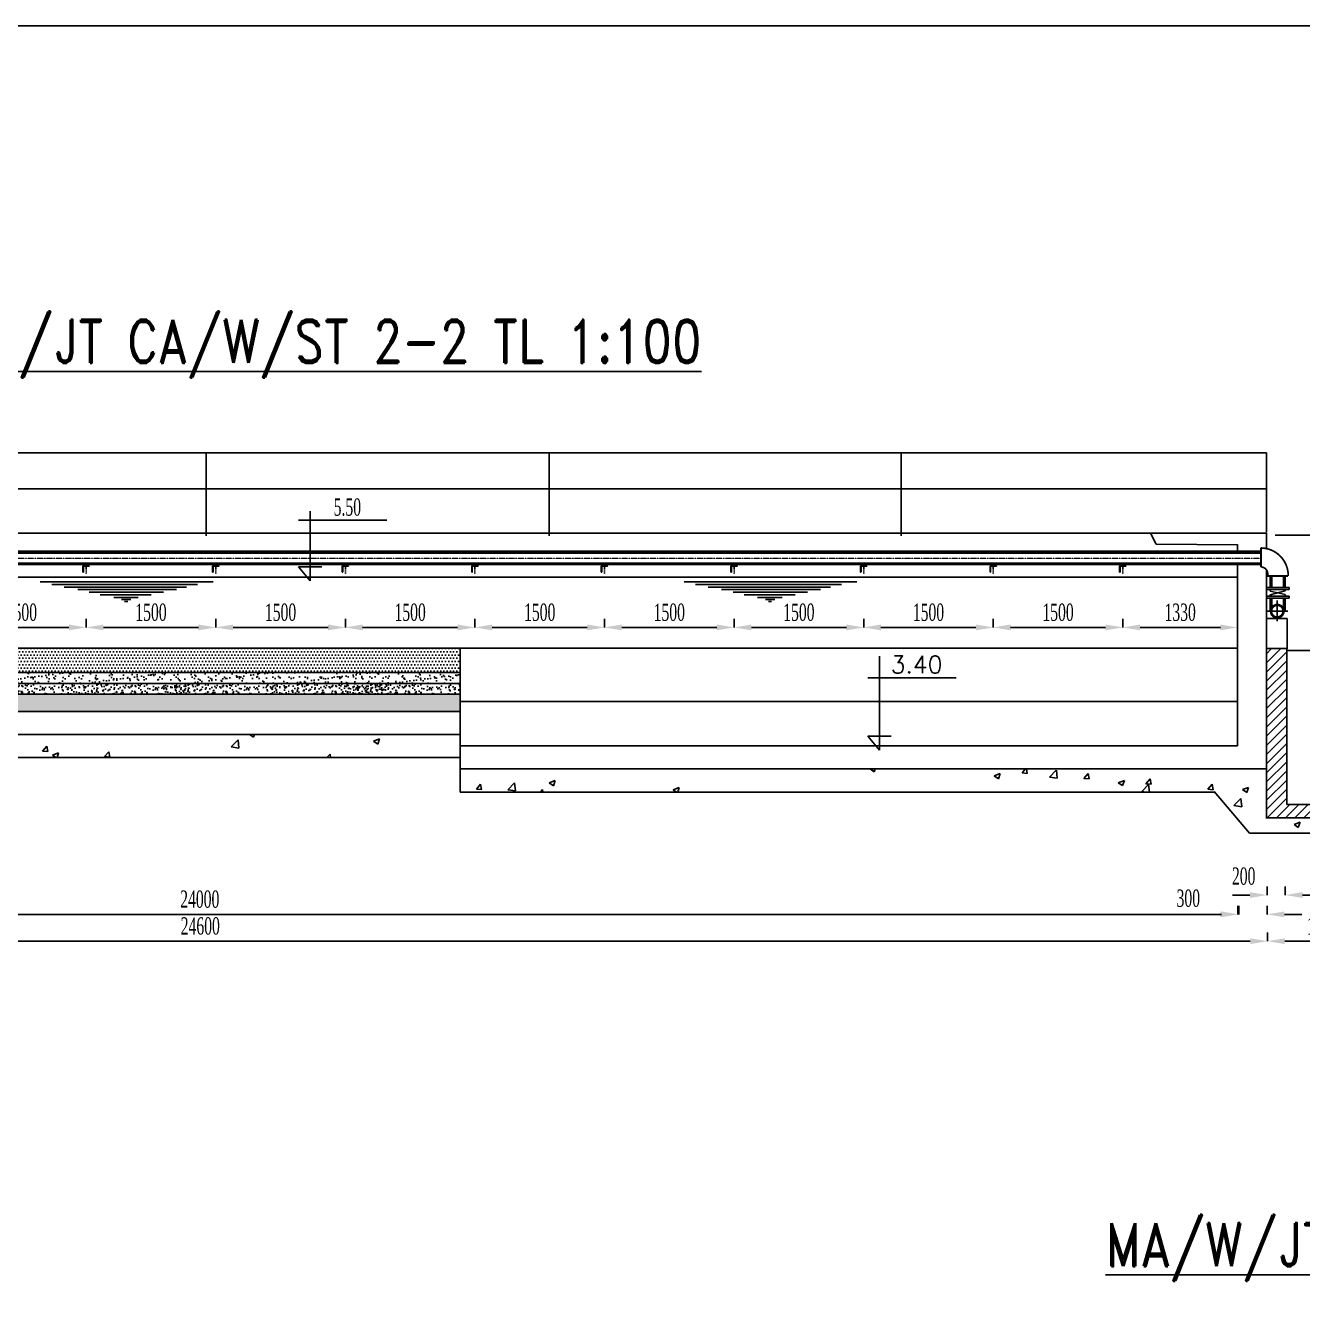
# Model space of a CAD drawing. Header units: millimetres. Extents: x -702765 to 835888, y -645289 to 262.
# Drawn here: x 538127 to 552904, y -296154 to -281263 of the extents above; entities that cross this region are included whole.
import ezdxf
from ezdxf.enums import TextEntityAlignment as Align

# ---------------------------------------------------------------- set-up
doc = ezdxf.new("R2010")
doc.units = ezdxf.units.MM
doc.header["$LTSCALE"] = 0.01
doc.linetypes.add('CENTER', pattern=[2, 1.25, -0.25, 0.25, -0.25])
doc.linetypes.add('CENTER2', pattern=[1.125, 0.75, -0.125, 0.125, -0.125])
doc.layers.add('duong tam', color=6, linetype='CENTER', lineweight=9)
doc.layers.add('HACTH', color=9, linetype='Continuous')
doc.layers.add('TEXT', color=2, linetype='Continuous')
doc.styles.get("Standard").update_dxf_attribs({"font": 'txt.shx', "width": 0.85})
doc.styles.add('text', font='romans.shx', dxfattribs={"width": 0.8, "bigfont": 'romansvn.shx'})
doc.styles.add('TUYEN', font='vntimeh.shx', dxfattribs={"width": 0.6, "height": 200})
doc.dimstyles.new('D2', dxfattribs={"dimtxt": 200, "dimasz": 300, "dimexe": 0.18, "dimexo": 6.25, "dimgap": 50, "dimtad": 1, "dimdec": 0, "dimzin": 12, "dimdsep": 46, "dimtxsty": 'TUYEN', "dimcen": 0.09, "dimdle": 80, "dimclrd": 1, "dimclre": 1, "dimclrt": 2, "dimadec": 0, "dimazin": 0, "dimtfac": 0.000899191, "dimtdec": 0, "dimtofl": 0, "dimtmove": 2, "dimatfit": 3, "dimfxl": 0, "dimtolj": 1, "dimtzin": 12, "dimarcsym": 0})
pattern_1 = [(37.5, (518030.39, -340860.15), (-3.7796, 115.60943), [0, -91.2, 0, -102, 0, -97.5]), (7.5, (518030.39, -340860.15), (106.1866, 169.32876), [0, -49.2, 0, -82.2, 0, -31.5]), (327.5, (517956.59, -340860.15), (186.84851, 0.33954), [0, -30, 0, -108, 0, -141]), (317.5, (517956.59, -340860.15), (180.3676, 52.66053), [0, -15, 0, -70.8, 0, -81])]
pattern_2 = [(0, (518030.39, -340860.15), (18.75, 37.5), [0, -37.5])]

# ---------------------------------------------------------------- blocks, each defined once
blk = doc.blocks.new('*X15')
at = {"color": 0}
for p, q in [((34302, 52545), (34467, 52710)), ((34302, 52651), (34361, 52710)), ((34302, 52439), (34536, 52674)), ((34302, 52333), (34536, 52568)), ((35401, 52584), (35527, 52710)), ((35401, 52690), (35421, 52710)), ((35401, 52478), (35605, 52682)), ((35401, 52372), (35605, 52576)), ((34302, 52227), (34536, 52462)), ((35401, 52266), (35605, 52470)), ((34302, 52121), (34536, 52356)), ((35401, 52160), (35605, 52363)), ((34302, 52015), (34536, 52249)), ((34302, 51908), (34536, 52143)), ((35401, 52054), (35605, 52257)), ((35401, 51948), (35605, 52151)), ((34302, 51802), (34536, 52037)), ((35401, 51842), (35605, 52045)), ((34302, 51696), (34536, 51931)), ((34302, 51590), (34536, 51825)), ((35401, 51736), (35605, 51939)), ((35401, 51630), (35605, 51833)), ((34302, 51484), (34536, 51719)), ((35401, 51524), (35605, 51727)), ((34302, 51378), (34536, 51613)), ((35401, 51417), (35605, 51621)), ((34302, 51272), (34536, 51507)), ((34302, 51166), (34536, 51401)), ((35401, 51311), (35605, 51515)), ((35401, 51205), (35605, 51409)), ((34302, 51060), (34536, 51295)), ((35401, 51099), (35605, 51303)), ((34302, 50954), (34536, 51189)), ((34302, 50848), (34536, 51083)), ((35267, 50752), (35605, 51091)), ((35401, 50993), (35605, 51197)), ((34312, 50752), (34536, 50977)), ((35373, 50752), (35605, 50985)), ((34418, 50752), (34571, 50905)), ((34524, 50752), (34677, 50905)), ((34630, 50752), (34783, 50905)), ((34736, 50752), (34889, 50905)), ((34842, 50752), (34995, 50905)), ((34949, 50752), (35101, 50905)), ((35055, 50752), (35207, 50905)), ((35161, 50752), (35313, 50905)), ((35479, 50752), (35631, 50905)), ((35585, 50752), (35737, 50905)), ((35691, 50752), (35783, 50844))]:
    blk.add_line(p, q, dxfattribs=at)
blk = doc.blocks.new('*D141')
at = {"layer": 'Defpoints', "color": 0, "linetype": 'Continuous'}
for p in [(528116, -290693), (552168, -290693), (552168, -291549)]:
    blk.add_point(p, dxfattribs=at)
at = {"layer": 'HACTH', "color": 1, "linetype": 'ByBlock', "lineweight": -2}
for p, q in [((528116, -291449), (528116, -291549)), ((528316, -291549), (551968, -291549)), ((552168, -291449), (552168, -291549))]:
    blk.add_line(p, q, dxfattribs=at)
at = {"layer": 'HACTH', "color": 1, "linetype": 'Continuous'}
for points in [[(528316, -291515), (528316, -291582), (528116, -291549)], [(551968, -291515), (551968, -291582), (552168, -291549)]]:
    blk.add_solid(points, dxfattribs=at)
at = {"layer": 'HACTH', "color": 2, "linetype": 'Continuous', "insert": (540142, -291374), "char_height": 200, "attachment_point": 5, "style": 'TUYEN'}
blk.add_mtext('\\A1;24000', dxfattribs=at)
blk = doc.blocks.new('*D142')
at = {"layer": 'Defpoints', "color": 0, "linetype": 'Continuous'}
for p in [(552157, -290775), (552498, -290775), (552498, -291549)]:
    blk.add_point(p, dxfattribs=at)
at = {"layer": 'HACTH', "color": 1, "linetype": 'ByBlock', "lineweight": -2}
for p, q in [((551957, -291549), (551757, -291549)), ((552157, -291449), (552157, -291549)), ((552498, -291449), (552498, -291549)), ((552698, -291549), (552898, -291549))]:
    blk.add_line(p, q, dxfattribs=at)
at = {"layer": 'HACTH', "color": 1, "linetype": 'Continuous'}
for points in [[(551957, -291515), (551957, -291582), (552157, -291549)], [(552698, -291515), (552698, -291582), (552498, -291549)]]:
    blk.add_solid(points, dxfattribs=at)
at = {"layer": 'HACTH', "color": 2, "linetype": 'Continuous', "insert": (551585, -291363), "char_height": 200, "attachment_point": 5, "style": 'TUYEN'}
blk.add_mtext('\\A1;300', dxfattribs=at)
blk = doc.blocks.new('*D143')
at = {"layer": 'Defpoints', "color": 0, "linetype": 'Continuous'}
for p in [(552498, -290802), (552708, -290802), (552708, -291325)]:
    blk.add_point(p, dxfattribs=at)
at = {"layer": 'HACTH', "color": 1, "linetype": 'ByBlock', "lineweight": -2}
for p, q in [((552498, -291225), (552498, -291326)), ((552708, -291225), (552708, -291326)), ((552298, -291325), (552098, -291325)), ((552908, -291325), (553108, -291325))]:
    blk.add_line(p, q, dxfattribs=at)
at = {"layer": 'HACTH', "color": 1, "linetype": 'Continuous'}
for points in [[(552298, -291292), (552298, -291359), (552498, -291325)], [(552908, -291292), (552908, -291359), (552708, -291325)]]:
    blk.add_solid(points, dxfattribs=at)
at = {"layer": 'HACTH', "color": 2, "linetype": 'Continuous', "insert": (552226, -291107), "char_height": 200, "attachment_point": 5, "style": 'TUYEN'}
blk.add_mtext('\\A1;200', dxfattribs=at)
blk = doc.blocks.new('*D144')
at = {"layer": 'Defpoints', "color": 0, "linetype": 'Continuous'}
for p in [(552708, -290802), (553599, -290802), (553599, -291325)]:
    blk.add_point(p, dxfattribs=at)
at = {"layer": 'HACTH', "color": 1, "linetype": 'ByBlock', "lineweight": -2}
for p, q in [((552708, -291225), (552708, -291326)), ((553599, -291225), (553599, -291326)), ((552908, -291325), (553399, -291325))]:
    blk.add_line(p, q, dxfattribs=at)
at = {"layer": 'HACTH', "color": 1, "linetype": 'Continuous'}
for points in [[(552908, -291292), (552908, -291359), (552708, -291325)], [(553399, -291292), (553399, -291359), (553599, -291325)]]:
    blk.add_solid(points, dxfattribs=at)
at = {"layer": 'HACTH', "color": 2, "linetype": 'Continuous', "insert": (553277, -291125), "char_height": 200, "attachment_point": 5, "style": 'TUYEN'}
blk.add_mtext('\\A1;900', dxfattribs=at)
blk = doc.blocks.new('*D146')
at = {"layer": 'Defpoints', "color": 0, "linetype": 'Continuous'}
for p in [(527793, -291190), (552502, -291190), (552502, -291859)]:
    blk.add_point(p, dxfattribs=at)
at = {"layer": 'HACTH', "color": 1, "linetype": 'ByBlock', "lineweight": -2}
for p, q in [((527793, -291759), (527793, -291860)), ((527993, -291859), (552302, -291859)), ((552502, -291759), (552502, -291860))]:
    blk.add_line(p, q, dxfattribs=at)
at = {"layer": 'HACTH', "color": 1, "linetype": 'Continuous'}
for points in [[(527993, -291826), (527993, -291893), (527793, -291859)], [(552302, -291826), (552302, -291893), (552502, -291859)]]:
    blk.add_solid(points, dxfattribs=at)
at = {"layer": 'HACTH', "color": 2, "linetype": 'Continuous', "insert": (540148, -291684), "char_height": 200, "attachment_point": 5, "style": 'TUYEN'}
blk.add_mtext('\\A1;24600', dxfattribs=at)
blk = doc.blocks.new('*D147')
at = {"layer": 'Defpoints', "color": 0, "linetype": 'Continuous'}
for p in [(552502, -291130), (553780, -291130), (553780, -291859)]:
    blk.add_point(p, dxfattribs=at)
at = {"layer": 'HACTH', "color": 1, "linetype": 'ByBlock', "lineweight": -2}
for p, q in [((552502, -291759), (552502, -291860)), ((552702, -291859), (553580, -291859)), ((553780, -291759), (553780, -291860))]:
    blk.add_line(p, q, dxfattribs=at)
at = {"layer": 'HACTH', "color": 1, "linetype": 'Continuous'}
for points in [[(552702, -291826), (552702, -291893), (552502, -291859)], [(553580, -291826), (553580, -291893), (553780, -291859)]]:
    blk.add_solid(points, dxfattribs=at)
at = {"layer": 'HACTH', "color": 2, "linetype": 'Continuous', "insert": (553141, -291684), "char_height": 200, "attachment_point": 5, "style": 'TUYEN'}
blk.add_mtext('\\A1;1300', dxfattribs=at)
blk = doc.blocks.new('*D169')
at = {"layer": 'Defpoints', "color": 0, "linetype": 'Continuous'}
for p in [(550827, -287606), (552156, -287606), (552156, -288228)]:
    blk.add_point(p, dxfattribs=at)
at = {"layer": 'HACTH', "color": 1, "linetype": 'ByBlock', "lineweight": -2}
for p, q in [((550827, -288128), (550827, -288228)), ((552156, -288128), (552156, -288228)), ((551027, -288228), (551956, -288228))]:
    blk.add_line(p, q, dxfattribs=at)
at = {"layer": 'HACTH', "color": 1, "linetype": 'Continuous'}
for points in [[(551027, -288194), (551027, -288261), (550827, -288228)], [(551956, -288194), (551956, -288261), (552156, -288228)]]:
    blk.add_solid(points, dxfattribs=at)
at = {"layer": 'HACTH', "color": 2, "linetype": 'Continuous', "insert": (551491, -288053), "char_height": 200, "attachment_point": 5, "style": 'TUYEN'}
blk.add_mtext('\\A1;1330', dxfattribs=at)
blk = doc.blocks.new('*D170')
at = {"layer": 'Defpoints', "color": 0, "linetype": 'Continuous'}
for p in [(549327, -287606), (550827, -287606), (549327, -288228)]:
    blk.add_point(p, dxfattribs=at)
at = {"layer": 'HACTH', "color": 1, "linetype": 'ByBlock', "lineweight": -2}
for p, q in [((549327, -288128), (549327, -288228)), ((550827, -288128), (550827, -288228)), ((550627, -288228), (549527, -288228))]:
    blk.add_line(p, q, dxfattribs=at)
at = {"layer": 'HACTH', "color": 1, "linetype": 'Continuous'}
for points in [[(549527, -288194), (549527, -288261), (549327, -288228)], [(550627, -288194), (550627, -288261), (550827, -288228)]]:
    blk.add_solid(points, dxfattribs=at)
at = {"layer": 'HACTH', "color": 2, "linetype": 'Continuous', "insert": (550077, -288053), "char_height": 200, "attachment_point": 5, "style": 'TUYEN'}
blk.add_mtext('\\A1;1500', dxfattribs=at)
blk = doc.blocks.new('*D171')
at = {"layer": 'Defpoints', "color": 0, "linetype": 'Continuous'}
for p in [(547827, -287606), (549327, -287606), (547827, -288228)]:
    blk.add_point(p, dxfattribs=at)
at = {"layer": 'HACTH', "color": 1, "linetype": 'ByBlock', "lineweight": -2}
for p, q in [((547827, -288128), (547827, -288228)), ((549327, -288128), (549327, -288228)), ((549127, -288228), (548027, -288228))]:
    blk.add_line(p, q, dxfattribs=at)
at = {"layer": 'HACTH', "color": 1, "linetype": 'Continuous'}
for points in [[(548027, -288194), (548027, -288261), (547827, -288228)], [(549127, -288194), (549127, -288261), (549327, -288228)]]:
    blk.add_solid(points, dxfattribs=at)
at = {"layer": 'HACTH', "color": 2, "linetype": 'Continuous', "insert": (548577, -288053), "char_height": 200, "attachment_point": 5, "style": 'TUYEN'}
blk.add_mtext('\\A1;1500', dxfattribs=at)
blk = doc.blocks.new('*D172')
at = {"layer": 'Defpoints', "color": 0, "linetype": 'Continuous'}
for p in [(546327, -287606), (547827, -287606), (546327, -288228)]:
    blk.add_point(p, dxfattribs=at)
at = {"layer": 'HACTH', "color": 1, "linetype": 'ByBlock', "lineweight": -2}
for p, q in [((546327, -288128), (546327, -288228)), ((547827, -288128), (547827, -288228)), ((547627, -288228), (546527, -288228))]:
    blk.add_line(p, q, dxfattribs=at)
at = {"layer": 'HACTH', "color": 1, "linetype": 'Continuous'}
for points in [[(546527, -288194), (546527, -288261), (546327, -288228)], [(547627, -288194), (547627, -288261), (547827, -288228)]]:
    blk.add_solid(points, dxfattribs=at)
at = {"layer": 'HACTH', "color": 2, "linetype": 'Continuous', "insert": (547077, -288053), "char_height": 200, "attachment_point": 5, "style": 'TUYEN'}
blk.add_mtext('\\A1;1500', dxfattribs=at)
blk = doc.blocks.new('*D173')
at = {"layer": 'Defpoints', "color": 0, "linetype": 'Continuous'}
for p in [(544827, -287606), (546327, -287606), (544827, -288228)]:
    blk.add_point(p, dxfattribs=at)
at = {"layer": 'HACTH', "color": 1, "linetype": 'ByBlock', "lineweight": -2}
for p, q in [((544827, -288128), (544827, -288228)), ((546327, -288128), (546327, -288228)), ((546127, -288228), (545027, -288228))]:
    blk.add_line(p, q, dxfattribs=at)
at = {"layer": 'HACTH', "color": 1, "linetype": 'Continuous'}
for points in [[(545027, -288194), (545027, -288261), (544827, -288228)], [(546127, -288194), (546127, -288261), (546327, -288228)]]:
    blk.add_solid(points, dxfattribs=at)
at = {"layer": 'HACTH', "color": 2, "linetype": 'Continuous', "insert": (545577, -288053), "char_height": 200, "attachment_point": 5, "style": 'TUYEN'}
blk.add_mtext('\\A1;1500', dxfattribs=at)
blk = doc.blocks.new('*D174')
at = {"layer": 'Defpoints', "color": 0, "linetype": 'Continuous'}
for p in [(543327, -287606), (544827, -287606), (543327, -288228)]:
    blk.add_point(p, dxfattribs=at)
at = {"layer": 'HACTH', "color": 1, "linetype": 'ByBlock', "lineweight": -2}
for p, q in [((543327, -288128), (543327, -288228)), ((544827, -288128), (544827, -288228)), ((544627, -288228), (543527, -288228))]:
    blk.add_line(p, q, dxfattribs=at)
at = {"layer": 'HACTH', "color": 1, "linetype": 'Continuous'}
for points in [[(543527, -288194), (543527, -288261), (543327, -288228)], [(544627, -288194), (544627, -288261), (544827, -288228)]]:
    blk.add_solid(points, dxfattribs=at)
at = {"layer": 'HACTH', "color": 2, "linetype": 'Continuous', "insert": (544077, -288053), "char_height": 200, "attachment_point": 5, "style": 'TUYEN'}
blk.add_mtext('\\A1;1500', dxfattribs=at)
blk = doc.blocks.new('*D175')
at = {"layer": 'Defpoints', "color": 0, "linetype": 'Continuous'}
for p in [(541827, -287606), (543327, -287606), (541827, -288228)]:
    blk.add_point(p, dxfattribs=at)
at = {"layer": 'HACTH', "color": 1, "linetype": 'ByBlock', "lineweight": -2}
for p, q in [((541827, -288128), (541827, -288228)), ((543327, -288128), (543327, -288228)), ((543127, -288228), (542027, -288228))]:
    blk.add_line(p, q, dxfattribs=at)
at = {"layer": 'HACTH', "color": 1, "linetype": 'Continuous'}
for points in [[(542027, -288194), (542027, -288261), (541827, -288228)], [(543127, -288194), (543127, -288261), (543327, -288228)]]:
    blk.add_solid(points, dxfattribs=at)
at = {"layer": 'HACTH', "color": 2, "linetype": 'Continuous', "insert": (542577, -288053), "char_height": 200, "attachment_point": 5, "style": 'TUYEN'}
blk.add_mtext('\\A1;1500', dxfattribs=at)
blk = doc.blocks.new('*D176')
at = {"layer": 'Defpoints', "color": 0, "linetype": 'Continuous'}
for p in [(540327, -287606), (541827, -287606), (540327, -288228)]:
    blk.add_point(p, dxfattribs=at)
at = {"layer": 'HACTH', "color": 1, "linetype": 'ByBlock', "lineweight": -2}
for p, q in [((540327, -288128), (540327, -288228)), ((541827, -288128), (541827, -288228)), ((541627, -288228), (540527, -288228))]:
    blk.add_line(p, q, dxfattribs=at)
at = {"layer": 'HACTH', "color": 1, "linetype": 'Continuous'}
for points in [[(540527, -288194), (540527, -288261), (540327, -288228)], [(541627, -288194), (541627, -288261), (541827, -288228)]]:
    blk.add_solid(points, dxfattribs=at)
at = {"layer": 'HACTH', "color": 2, "linetype": 'Continuous', "insert": (541077, -288053), "char_height": 200, "attachment_point": 5, "style": 'TUYEN'}
blk.add_mtext('\\A1;1500', dxfattribs=at)
blk = doc.blocks.new('*D177')
at = {"layer": 'Defpoints', "color": 0, "linetype": 'Continuous'}
for p in [(538827, -287606), (540327, -287606), (538827, -288228)]:
    blk.add_point(p, dxfattribs=at)
at = {"layer": 'HACTH', "color": 1, "linetype": 'ByBlock', "lineweight": -2}
for p, q in [((538827, -288128), (538827, -288228)), ((540327, -288128), (540327, -288228)), ((540127, -288228), (539027, -288228))]:
    blk.add_line(p, q, dxfattribs=at)
at = {"layer": 'HACTH', "color": 1, "linetype": 'Continuous'}
for points in [[(539027, -288194), (539027, -288261), (538827, -288228)], [(540127, -288194), (540127, -288261), (540327, -288228)]]:
    blk.add_solid(points, dxfattribs=at)
at = {"layer": 'HACTH', "color": 2, "linetype": 'Continuous', "insert": (539577, -288053), "char_height": 200, "attachment_point": 5, "style": 'TUYEN'}
blk.add_mtext('\\A1;1500', dxfattribs=at)
blk = doc.blocks.new('*D178')
at = {"layer": 'Defpoints', "color": 0, "linetype": 'Continuous'}
for p in [(537327, -287606), (538827, -287606), (537327, -288228)]:
    blk.add_point(p, dxfattribs=at)
at = {"layer": 'HACTH', "color": 1, "linetype": 'ByBlock', "lineweight": -2}
for p, q in [((537327, -288128), (537327, -288228)), ((538827, -288128), (538827, -288228)), ((538627, -288228), (537527, -288228))]:
    blk.add_line(p, q, dxfattribs=at)
at = {"layer": 'HACTH', "color": 1, "linetype": 'Continuous'}
for points in [[(537527, -288194), (537527, -288261), (537327, -288228)], [(538627, -288194), (538627, -288261), (538827, -288228)]]:
    blk.add_solid(points, dxfattribs=at)
at = {"layer": 'HACTH', "color": 2, "linetype": 'Continuous', "insert": (538077, -288053), "char_height": 200, "attachment_point": 5, "style": 'TUYEN'}
blk.add_mtext('\\A1;1500', dxfattribs=at)

msp = doc.modelspace()

# ---------------------------------------------------------------- hatches: boundary and pattern name
h = msp.add_hatch()
h.set_pattern_fill('ANSI31', color=4, scale=60, style=0)
h.set_pattern_definition([(45, (528530.389, -340860.151), (-5.3033009, 5.3033009), [])])
h.paths.add_polyline_path([(538859.6, -287520, 0.4142136), (538864.6, -287515), (538864.6, -287513), (538827.1, -287513), (538827.1, -287520)])
h.paths.add_polyline_path([(538789.6, -287513), (538789.6, -287588), (538791.6, -287588, 0.4142136), (538796.6, -287583), (538796.6, -287528, -0.4142136), (538804.6, -287520), (538827.1, -287520), (538827.1, -287513)])
h = msp.add_hatch()
h.set_pattern_fill('ANSI31', color=4, scale=60, style=0)
h.set_pattern_definition([(45, (530030.389, -340860.151), (-5.3033009, 5.3033009), [])])
h.paths.add_polyline_path([(540359.6, -287520, 0.4142136), (540364.6, -287515), (540364.6, -287513), (540327.1, -287513), (540327.1, -287520)])
h.paths.add_polyline_path([(540289.6, -287513), (540289.6, -287588), (540291.6, -287588, 0.4142136), (540296.6, -287583), (540296.6, -287528, -0.4142136), (540304.6, -287520), (540327.1, -287520), (540327.1, -287513)])
h = msp.add_hatch()
h.set_pattern_fill('ANSI31', color=4, scale=60, style=0)
h.set_pattern_definition([(45, (531530.389, -340860.151), (-5.3033009, 5.3033009), [])])
h.paths.add_polyline_path([(541859.6, -287520, 0.4142136), (541864.6, -287515), (541864.6, -287513), (541827.1, -287513), (541827.1, -287520)])
h.paths.add_polyline_path([(541789.6, -287513), (541789.6, -287588), (541791.6, -287588, 0.4142136), (541796.6, -287583), (541796.6, -287528, -0.4142136), (541804.6, -287520), (541827.1, -287520), (541827.1, -287513)])
h = msp.add_hatch()
h.set_pattern_fill('ANSI31', color=4, scale=60, style=0)
h.set_pattern_definition([(45, (533030.389, -340860.151), (-5.3033009, 5.3033009), [])])
h.paths.add_polyline_path([(543359.6, -287520, 0.4142136), (543364.6, -287515), (543364.6, -287513), (543327.1, -287513), (543327.1, -287520)])
h.paths.add_polyline_path([(543289.6, -287513), (543289.6, -287588), (543291.6, -287588, 0.4142136), (543296.6, -287583), (543296.6, -287528, -0.4142136), (543304.6, -287520), (543327.1, -287520), (543327.1, -287513)])
h = msp.add_hatch()
h.set_pattern_fill('ANSI31', color=4, scale=60, style=0)
h.set_pattern_definition([(45, (534530.389, -340860.151), (-5.3033009, 5.3033009), [])])
h.paths.add_polyline_path([(544859.6, -287520, 0.4142136), (544864.6, -287515), (544864.6, -287513), (544827.1, -287513), (544827.1, -287520)])
h.paths.add_polyline_path([(544789.6, -287513), (544789.6, -287588), (544791.6, -287588, 0.4142136), (544796.6, -287583), (544796.6, -287528, -0.4142136), (544804.6, -287520), (544827.1, -287520), (544827.1, -287513)])
h = msp.add_hatch()
h.set_pattern_fill('ANSI31', color=4, scale=60, style=0)
h.set_pattern_definition([(45, (536030.389, -340860.151), (-5.3033009, 5.3033009), [])])
h.paths.add_polyline_path([(546359.6, -287520, 0.4142136), (546364.6, -287515), (546364.6, -287513), (546327.1, -287513), (546327.1, -287520)])
h.paths.add_polyline_path([(546289.6, -287513), (546289.6, -287588), (546291.6, -287588, 0.4142136), (546296.6, -287583), (546296.6, -287528, -0.4142136), (546304.6, -287520), (546327.1, -287520), (546327.1, -287513)])
h = msp.add_hatch()
h.set_pattern_fill('ANSI31', color=4, scale=60, style=0)
h.set_pattern_definition([(45, (537530.389, -340860.151), (-5.3033009, 5.3033009), [])])
h.paths.add_polyline_path([(547859.6, -287520, 0.4142136), (547864.6, -287515), (547864.6, -287513), (547827.1, -287513), (547827.1, -287520)])
h.paths.add_polyline_path([(547789.6, -287513), (547789.6, -287588), (547791.6, -287588, 0.4142136), (547796.6, -287583), (547796.6, -287528, -0.4142136), (547804.6, -287520), (547827.1, -287520), (547827.1, -287513)])
h = msp.add_hatch()
h.set_pattern_fill('ANSI31', color=4, scale=60, style=0)
h.set_pattern_definition([(45, (539030.389, -340860.151), (-5.3033009, 5.3033009), [])])
h.paths.add_polyline_path([(549359.6, -287520, 0.4142136), (549364.6, -287515), (549364.6, -287513), (549327.1, -287513), (549327.1, -287520)])
h.paths.add_polyline_path([(549289.6, -287513), (549289.6, -287588), (549291.6, -287588, 0.4142136), (549296.6, -287583), (549296.6, -287528, -0.4142136), (549304.6, -287520), (549327.1, -287520), (549327.1, -287513)])
h = msp.add_hatch()
h.set_pattern_fill('ANSI31', color=4, scale=60, style=0)
h.set_pattern_definition([(45, (540530.389, -340860.151), (-5.3033009, 5.3033009), [])])
h.paths.add_polyline_path([(550859.6, -287520, 0.4142136), (550864.6, -287515), (550864.6, -287513), (550827.1, -287513), (550827.1, -287520)])
h.paths.add_polyline_path([(550789.6, -287513), (550789.6, -287588), (550791.6, -287588, 0.4142136), (550796.6, -287583), (550796.6, -287528, -0.4142136), (550804.6, -287520), (550827.1, -287520), (550827.1, -287513)])
h = msp.add_hatch()
h.set_pattern_fill('AR-CONC', color=256, scale=20, style=0)
h.set_pattern_definition([(50, (527176.1, -340860.15), (143.45204, -12.55043), [15, -165]), (355, (527176.1, -340860.15), (-27.75027, 150.43843), [12, -132]), (100.4514, (527188.05, -340861.2), (115.70188, 137.8879), [12.74804, -140.22842]), (46.1842, (527176.1, -340820.15), (213.4482, -33.1038), [22.5, -247.5]), (96.6356, (527193.89, -340822.9), (186.93254, 194.8236), [19.1221, -210.3426]), (351.1842, (527176.1, -340820.15), (186.9324, 194.8237), [18, -198]), (21, (527196.1, -340830.15), (119.3814, -80.52378), [15, -165]), (326, (527196.1, -340830.15), (48.66307, 145.03), [12, -132]), (71.4514, (527206.05, -340836.86), (168.04453, 64.5061), [12.74804, -140.22842]), (37.5, (527176.1, -340860.15), (2.43197, 66.57877), [0, -130.4, 0, -134, 0, -132.5]), (7.5, (527176.1, -340860.15), (52.61391, 78.88234), [0, -76.4, 0, -127.4, 0, -50.5]), (327.5, (527131.5, -340860.15), (106.764487, -4.510974), [0, -50, 0, -156, 0, -207]), (317.5, (527111.5, -340860.15), (116.63723, 20.021), [0, -65, 0, -103.6, 0, -147])])
h.paths.add_polyline_path([(538723.7, -288878.5), (537302.8, -288878.5), (537302.8, -289000.2), (538723.7, -289000.2)])
h = msp.add_hatch()
h.set_pattern_fill('AR-SAND', color=256, scale=60, style=0)
h.set_pattern_definition(pattern_1)
h.paths.add_polyline_path([(539808.7, -288749.6), (537405.5, -288749.6), (537405.5, -288878.5), (539808.7, -288878.5)])
h = msp.add_hatch()
h.set_pattern_fill('AR-CONC', color=256, scale=20, style=0)
h.set_pattern_definition([(50, (528485.58, -340860.15), (143.45204, -12.55043), [15, -165]), (355, (528485.58, -340860.15), (-27.75027, 150.43843), [12, -132]), (100.4514, (528497.54, -340861.2), (115.70188, 137.8879), [12.74804, -140.22842]), (46.1842, (528485.58, -340820.15), (213.4482, -33.1038), [22.5, -247.5]), (96.6356, (528503.37, -340822.9), (186.93254, 194.8236), [19.1221, -210.3426]), (351.1842, (528485.58, -340820.15), (186.9324, 194.8237), [18, -198]), (21, (528505.58, -340830.15), (119.3814, -80.52378), [15, -165]), (326, (528505.58, -340830.15), (48.66307, 145.03), [12, -132]), (71.4514, (528515.53, -340836.86), (168.04453, 64.5061), [12.74804, -140.22842]), (37.5, (528485.584, -340860.15), (2.43197, 66.57877), [0, -130.4, 0, -134, 0, -132.5]), (7.5, (528485.584, -340860.15), (52.61391, 78.88234), [0, -76.4, 0, -127.4, 0, -50.5]), (327.5, (528440.984, -340860.15), (106.764487, -4.510974), [0, -50, 0, -156, 0, -207]), (317.5, (528420.98, -340860.15), (116.63723, 20.021), [0, -65, 0, -103.6, 0, -147])])
h.paths.add_polyline_path([(540033.2, -288878.5), (538612.3, -288878.5), (538612.3, -289000.2), (540033.2, -289000.2)])
h = msp.add_hatch()
h.set_pattern_fill('AR-SAND', color=256, scale=60, style=0)
h.set_pattern_definition(pattern_1)
h.paths.add_polyline_path([(542001.2, -288749.6), (539598, -288749.6), (539598, -288878.5), (542001.2, -288878.5)])
h = msp.add_hatch()
h.set_pattern_fill('AR-CONC', color=256, scale=20, style=0)
h.set_pattern_definition([(50, (529543.56, -340860.15), (143.45204, -12.55043), [15, -165]), (355, (529543.56, -340860.15), (-27.75027, 150.43843), [12, -132]), (100.4514, (529555.52, -340861.2), (115.70188, 137.8879), [12.74804, -140.22842]), (46.1842, (529543.56, -340820.15), (213.4482, -33.1038), [22.5, -247.5]), (96.6356, (529561.35, -340822.9), (186.93254, 194.8236), [19.1221, -210.3426]), (351.1842, (529543.56, -340820.15), (186.9324, 194.8237), [18, -198]), (21, (529563.56, -340830.15), (119.3814, -80.52378), [15, -165]), (326, (529563.56, -340830.15), (48.66307, 145.03), [12, -132]), (71.4514, (529573.51, -340836.86), (168.04453, 64.5061), [12.74804, -140.22842]), (37.5, (529543.56, -340860.15), (2.43197, 66.57877), [0, -130.4, 0, -134, 0, -132.5]), (7.5, (529543.56, -340860.15), (52.61391, 78.88234), [0, -76.4, 0, -127.4, 0, -50.5]), (327.5, (529498.96, -340860.15), (106.764487, -4.510974), [0, -50, 0, -156, 0, -207]), (317.5, (529478.96, -340860.15), (116.63723, 20.021), [0, -65, 0, -103.6, 0, -147])])
h.paths.add_polyline_path([(541091.1, -288878.5), (539670.3, -288878.5), (539670.3, -289000.2), (541091.1, -289000.2)])
h = msp.add_hatch()
h.set_pattern_fill('AR-CONC', color=256, scale=20, style=0)
h.set_pattern_definition([(50, (530807.91, -340860.15), (143.45204, -12.55043), [15, -165]), (355, (530807.91, -340860.15), (-27.75027, 150.43843), [12, -132]), (100.4514, (530819.87, -340861.2), (115.70188, 137.8879), [12.74804, -140.22842]), (46.1842, (530807.91, -340820.15), (213.4482, -33.1038), [22.5, -247.5]), (96.6356, (530825.7, -340822.9), (186.93254, 194.8236), [19.1221, -210.3426]), (351.1842, (530807.91, -340820.15), (186.9324, 194.8237), [18, -198]), (21, (530827.91, -340830.15), (119.3814, -80.52378), [15, -165]), (326, (530827.91, -340830.15), (48.66307, 145.03), [12, -132]), (71.4514, (530837.86, -340836.86), (168.04453, 64.5061), [12.74804, -140.22842]), (37.5, (530807.913, -340860.15), (2.43197, 66.57877), [0, -130.4, 0, -134, 0, -132.5]), (7.5, (530807.91, -340860.15), (52.61391, 78.88234), [0, -76.4, 0, -127.4, 0, -50.5]), (327.5, (530763.313, -340860.15), (106.764487, -4.510974), [0, -50, 0, -156, 0, -207]), (317.5, (530743.31, -340860.15), (116.63723, 20.021), [0, -65, 0, -103.6, 0, -147])])
h.paths.add_polyline_path([(542355.5, -288878.5), (540934.6, -288878.5), (540934.6, -289000.2), (542355.5, -289000.2)])
at = {"layer": 'HACTH', "ltscale": 1000}
h = msp.add_hatch(dxfattribs=at)
h.set_pattern_fill('DOTS', color=256, scale=600, style=0)
h.set_pattern_definition(pattern_2)
h.paths.add_polyline_path([(540395.9, -288467.4), (537937, -288467.4), (537937, -288749.6), (540395.9, -288749.6)])
h = msp.add_hatch(dxfattribs=at)
h.set_pattern_fill('DOTS', color=256, scale=600, style=0)
h.set_pattern_definition(pattern_2)
h.paths.add_polyline_path([(542844.6, -288467.4), (540385.7, -288467.4), (540385.7, -288749.6), (542844.6, -288749.6)])
h = msp.add_hatch(dxfattribs=at)
h.set_pattern_fill('DOTS', color=256, scale=600, style=0)
h.set_pattern_definition(pattern_2)
h.paths.add_polyline_path([(543156.3, -288467.4), (542835.8, -288467.4), (542835.8, -288749.6), (543156.3, -288749.6)])
h = msp.add_hatch(dxfattribs=at)
h.set_pattern_fill('AR-SAND', color=256, scale=60, style=0)
h.set_pattern_definition(pattern_1)
h.paths.add_polyline_path([(543157.1, -288749.6), (540753.9, -288749.6), (540753.9, -288878.5), (543157.1, -288878.5)])
h = msp.add_hatch(dxfattribs=at)
h.set_pattern_fill('AR-CONC', color=256, scale=20, style=0)
h.set_pattern_definition([(50, (531656.97, -340860.15), (143.45204, -12.55043), [15, -165]), (355, (531656.97, -340860.15), (-27.75027, 150.43843), [12, -132]), (100.4514, (531668.93, -340861.2), (115.70188, 137.8879), [12.74804, -140.22842]), (46.1842, (531656.97, -340820.15), (213.4482, -33.1038), [22.5, -247.5]), (96.6356, (531674.76, -340822.9), (186.93254, 194.8236), [19.1221, -210.3426]), (351.1842, (531656.97, -340820.15), (186.9324, 194.8237), [18, -198]), (21, (531676.97, -340830.15), (119.3814, -80.52378), [15, -165]), (326, (531676.97, -340830.15), (48.66307, 145.03), [12, -132]), (71.4514, (531686.92, -340836.86), (168.04453, 64.5061), [12.74804, -140.22842]), (37.5, (531656.97, -340860.15), (2.43197, 66.57877), [0, -130.4, 0, -134, 0, -132.5]), (7.5, (531656.97, -340860.15), (52.61391, 78.88234), [0, -76.4, 0, -127.4, 0, -50.5]), (327.5, (531612.37, -340860.15), (106.764487, -4.510974), [0, -50, 0, -156, 0, -207]), (317.5, (531592.37, -340860.15), (116.63723, 20.021), [0, -65, 0, -103.6, 0, -147])])
h.paths.add_polyline_path([(543204.5, -288878.5), (541783.7, -288878.5), (541783.7, -289000.2), (543204.5, -289000.2)])
h = msp.add_hatch(dxfattribs=at)
h.set_pattern_fill('HEX', color=256, scale=350, style=0)
h.set_pattern_definition([(0, (518030.39, -340860.15), (0, 75.77722), [43.75, -87.5]), (120, (518030.39, -340860.15), (-65.625, -37.88861), [43.75, -87.5]), (60, (518074.14, -340860.15), (-65.625, 37.88861), [43.75, -87.5])])
h.paths.add_polyline_path([(528157.1, -289000.2), (528157.1, -289200.2), (543156.3, -289200.2), (543156.3, -289000.2)])

# ---------------------------------------------------------------- linework, layer by layer
for p, q in [((527742.9, -286208.2), (552488.8, -286208.2)), ((540215.5, -286213.2), (540215.5, -287167.9)), ((544187.6, -286213.2), (544187.6, -287167.9)), ((548260.2, -286213.2), (548260.2, -287167.9)), ((552488.8, -286208.2), (552488.8, -287124.1)), ((527736.9, -286623.3), (552488.8, -286623.3)), ((541419.1, -286882.1), (541419.1, -287689.6)), ((541284.4, -286987.1), (542308, -286987.1)), ((527757.1, -287135), (552489.2, -287135)), ((551214.1, -287265.1), (551147, -287136.3)), ((552489.2, -287135), (552489.2, -287315.1)), ((552590, -287160), (553570.3, -287160)), ((552155.8, -287270.6), (551214.1, -287265.1)), ((552155.8, -287269.4), (552155.8, -287356.8)), ((541419.1, -287689.6), (541284.4, -287528.1)), ((541284.4, -287528.1), (541553.8, -287528.1)), ((552155.8, -287493), (552155.8, -289599.9)), ((528157.1, -287645.4), (552155.8, -287645.4)), ((552489.2, -287561.7), (552489.2, -290437.9)), ((552729.2, -288124.1), (552487.4, -288124.1)), ((552729.2, -288475.7), (552729.2, -288124.1)), ((528157.1, -288467.4), (552155.8, -288467.4)), ((543156.3, -288467.4), (543156.3, -290132.8)), ((548009.2, -288561.5), (548009.2, -289649)), ((552489.2, -288472.7), (552724.1, -288472.7)), ((552724.1, -288472.7), (552724.1, -290277.8)), ((552726.2, -288493.5), (553570.3, -288493.5)), ((528157.1, -288749.6), (543156.3, -288749.6)), ((528157.1, -288878.5), (543156.3, -288878.5)), ((547874.5, -288810.4), (548898, -288810.4)), ((528157.1, -289000.2), (543156.3, -289000.2)), ((543150.2, -289086.5), (552161.1, -289086.5)), ((528157.1, -289200.2), (543156.3, -289200.2)), ((527757.1, -289466.6), (543156.3, -289466.6)), ((543156.3, -289599.9), (552155.8, -289599.9)), ((547874.5, -289487.5), (548143.8, -289487.5)), ((548009.2, -289649), (547874.5, -289487.5)), ((527290.5, -289733.1), (543156.3, -289733.1)), ((543156.3, -289866.3), (552489.2, -289866.3)), ((543156.3, -290132.8), (551891.1, -290132.8)), ((552724.1, -290277.8), (553589.1, -290277.8)), ((553970.7, -290608.3), (552291.6, -290608.3))]:
    msp.add_line(p, q)
at = {"color": 2}
for p, q in [((538789.6, -287513), (538864.6, -287513)), ((538789.6, -287513), (538789.6, -287588)), ((538796.6, -287528), (538796.6, -287583)), ((538804.6, -287520), (538859.6, -287520)), ((538864.6, -287513), (538864.6, -287515)), ((540289.6, -287513), (540364.6, -287513)), ((540289.6, -287513), (540289.6, -287588)), ((540296.6, -287528), (540296.6, -287583)), ((540304.6, -287520), (540359.6, -287520)), ((540364.6, -287513), (540364.6, -287515)), ((541789.6, -287513), (541864.6, -287513)), ((541789.6, -287513), (541789.6, -287588)), ((541796.6, -287528), (541796.6, -287583)), ((541804.6, -287520), (541859.6, -287520)), ((541864.6, -287513), (541864.6, -287515)), ((543289.6, -287513), (543364.6, -287513)), ((543289.6, -287513), (543289.6, -287588)), ((543296.6, -287528), (543296.6, -287583)), ((543304.6, -287520), (543359.6, -287520)), ((543364.6, -287513), (543364.6, -287515)), ((544789.6, -287513), (544864.6, -287513)), ((544789.6, -287513), (544789.6, -287588)), ((544796.6, -287528), (544796.6, -287583)), ((544804.6, -287520), (544859.6, -287520)), ((544864.6, -287513), (544864.6, -287515)), ((546289.6, -287513), (546364.6, -287513)), ((546289.6, -287513), (546289.6, -287588)), ((546296.6, -287528), (546296.6, -287583)), ((546304.6, -287520), (546359.6, -287520)), ((546364.6, -287513), (546364.6, -287515)), ((547789.6, -287513), (547864.6, -287513)), ((547789.6, -287513), (547789.6, -287588)), ((547796.6, -287528), (547796.6, -287583)), ((547804.6, -287520), (547859.6, -287520)), ((547864.6, -287513), (547864.6, -287515)), ((549289.6, -287513), (549364.6, -287513)), ((549289.6, -287513), (549289.6, -287588)), ((549296.6, -287528), (549296.6, -287583)), ((549304.6, -287520), (549359.6, -287520)), ((549364.6, -287513), (549364.6, -287515)), ((550789.6, -287513), (550789.6, -287588)), ((550789.6, -287513), (550864.6, -287513)), ((550796.6, -287528), (550796.6, -287583)), ((550804.6, -287520), (550859.6, -287520)), ((550864.6, -287513), (550864.6, -287515)), ((538789.6, -287588), (538791.6, -287588)), ((540289.6, -287588), (540291.6, -287588)), ((541789.6, -287588), (541791.6, -287588)), ((543289.6, -287588), (543291.6, -287588)), ((544789.6, -287588), (544791.6, -287588)), ((546289.6, -287588), (546291.6, -287588)), ((547789.6, -287588), (547791.6, -287588)), ((549289.6, -287588), (549291.6, -287588)), ((550789.6, -287588), (550791.6, -287588))]:
    msp.add_line(p, q, dxfattribs=at)
at = {"color": 3, "linetype": 'CENTER2', "ltscale": 0.1}
for p, q in [((538827.1, -287502.7), (538827.1, -287606.1)), ((540327.1, -287502.7), (540327.1, -287606.1)), ((541827.1, -287502.7), (541827.1, -287606.1)), ((543327.1, -287502.7), (543327.1, -287606.1)), ((544827.1, -287502.7), (544827.1, -287606.1)), ((546327.1, -287502.7), (546327.1, -287606.1)), ((547827.1, -287502.7), (547827.1, -287606.1)), ((549327.1, -287502.7), (549327.1, -287606.1)), ((550827.1, -287502.7), (550827.1, -287606.1))]:
    msp.add_line(p, q, dxfattribs=at)
at = {"color": 4}
for p, q in [((552490.6, -287764.6), (552751, -287764.6)), ((552751, -287787.5), (552490.6, -287787.5)), ((552532.3, -287787), (552532.3, -287806.1)), ((552704.6, -287803.4), (552532.3, -287849.8)), ((552532.3, -287806.1), (552704.6, -287847.1)), ((552704.6, -287787), (552704.6, -287803.4)), ((552751, -287764.6), (552751, -287787.5)), ((552490.6, -287865.1), (552751, -287865.1)), ((552751, -287887.9), (552490.6, -287887.9)), ((552532.3, -287849.8), (552532.3, -287866.2)), ((552615.3, -287915.2), (552615.3, -288155.9)), ((552704.6, -287847.1), (552704.6, -287866.2)), ((552751, -287865.1), (552751, -287887.9)), ((552738.8, -288038.3), (552485.7, -288038.3))]:
    msp.add_line(p, q, dxfattribs=at)
at = {"color": 0}
for p, q in [((540717.4, -289466.6), (540764.4, -289498.3)), ((540764.4, -289498.4), (540775.1, -289466.6)), ((538322.5, -289660.5), (538370.7, -289603)), ((538382.3, -289665.7), (538370.7, -289603)), ((540506.8, -289609.5), (540584.7, -289528.3)), ((540506.8, -289609.5), (540595.7, -289623.3)), ((540595.7, -289623.3), (540584.7, -289528.3)), ((542151.8, -289544.9), (542221.8, -289518)), ((542151.8, -289544.9), (542201.5, -289578.4)), ((538322.5, -289660.5), (538382.2, -289665.7)), ((538437.3, -289707.2), (538507.3, -289680.4)), ((538437.3, -289707.2), (538475.6, -289733.1)), ((538489.6, -289733.1), (538507.3, -289680.4)), ((539039.7, -289723.2), (539087.9, -289665.8)), ((539039.7, -289723.2), (539099.5, -289728.5)), ((539099.5, -289728.5), (539088, -289665.8)), ((539801.3, -289733.1), (539805.2, -289728.5)), ((539806.1, -289733.1), (539805.2, -289728.5)), ((541614.2, -289733.1), (541651.9, -289693.8)), ((541656.5, -289733.1), (541651.9, -289693.8)), ((547901.9, -289866.3), (547950, -289898.8)), ((547950.1, -289898.8), (547961, -289866.3)), ((543343.3, -290099.7), (543391.5, -290042.3)), ((543403.1, -290105), (543391.5, -290042.3)), ((543708.5, -290106), (543786.4, -290024.9)), ((543797.5, -290119.9), (543786.4, -290024.9)), ((544185.8, -290027.6), (544255.8, -290000.7)), ((543343.3, -290099.7), (543403.1, -290105)), ((543708.5, -290106), (543797.4, -290119.8)), ((544085.4, -290132.8), (544108.8, -290105)), ((544113.9, -290132.8), (544108.8, -290105.1)), ((545622.9, -290107.7), (545692.9, -290080.8)), ((545622.9, -290107.7), (545660.2, -290132.8)), ((545675.5, -290132.8), (545693, -290080.8))]:
    msp.add_line(p, q, dxfattribs=at)
at = {"color": 4}
for points, const_width in [([(528187.1, -287356.8), (552426.7, -287356.8)], 40), ([(552426.7, -287308), (552426.7, -287527.2)], 20), ([(528187.1, -287493), (552426.7, -287493)], 35), ([(552501.2, -287632.3), (552737.3, -287632.3)], 20), ([(552542.3, -287632.3), (552542.3, -287764.6)], 40), ([(552696.3, -287632.3), (552696.3, -287764.6)], 40), ([(552542.3, -287887.9), (552542.3, -288038.3)], 40), ([(552696.3, -287887.9), (552696.3, -288038.3)], 40)]:
    msp.add_lwpolyline(points, dxfattribs=dict(at, const_width=const_width))
for points, const_width in [([(552741.8, -287632.3, 0.4184008), (552422.1, -287307.9, 0.4184008)], 20), ([(552501.2, -287632.3, 0.4990771), (552422.1, -287527.1, 0.4990771)], 20), ([(552615.5, -288113.5, -1), (552615.5, -287967.5, -1)], 30), ([(552615.5, -287967.5, -1), (552615.5, -288110.6, -1)], 30)]:
    msp.add_lwpolyline(points, format="xyb", dxfattribs=dict(at, const_width=const_width))
at = {"color": 2}
for centre, radius, start, end in [((538804.6, -287528), 8, 90, 180), ((538859.6, -287515), 5, 270, 0), ((540304.6, -287528), 8, 90, 180), ((540359.6, -287515), 5, 270, 0), ((541804.6, -287528), 8, 90, 180), ((541859.6, -287515), 5, 270, 0), ((543304.6, -287528), 8, 90, 180), ((543359.6, -287515), 5, 270, 0), ((544804.6, -287528), 8, 90, 180), ((544859.6, -287515), 5, 270, 0), ((546304.6, -287528), 8, 90, 180), ((546359.6, -287515), 5, 270, 0), ((547804.6, -287528), 8, 90, 180), ((547859.6, -287515), 5, 270, 0), ((549304.6, -287528), 8, 90, 180), ((549359.6, -287515), 5, 270, 0), ((550804.6, -287528), 8, 90, 180), ((550859.6, -287515), 5, 270, 0), ((538791.6, -287583), 5, 270, 0), ((540291.6, -287583), 5, 270, 0), ((541791.6, -287583), 5, 270, 0), ((543291.6, -287583), 5, 270, 0), ((544791.6, -287583), 5, 270, 0), ((546291.6, -287583), 5, 270, 0), ((547791.6, -287583), 5, 270, 0), ((549291.6, -287583), 5, 270, 0), ((550791.6, -287583), 5, 270, 0)]:
    msp.add_arc(centre, radius, start, end, dxfattribs=at)
at = {"layer": 'duong tam', "ltscale": 200}
msp.add_line((528187.1, -287424.9), (552426.7, -287424.9), dxfattribs=at)
at = {"layer": 'HACTH'}
for p, q in [((538296.1, -287700.2), (540295.9, -287700.2)), ((538428.6, -287730.3), (540115.2, -287730.3)), ((538573.1, -287760.4), (539988.7, -287760.4)), ((538729.8, -287790.5), (539874.2, -287790.5)), ((538862.3, -287820.6), (539723.7, -287820.6)), ((545749.3, -287700.2), (547749.2, -287700.2)), ((545881.8, -287730.3), (547568.5, -287730.3)), ((546026.4, -287760.4), (547442, -287760.4)), ((546183, -287790.5), (547327.5, -287790.5)), ((546315.5, -287820.6), (547176.9, -287820.6)), ((538988.8, -287850.7), (539579.1, -287850.7)), ((539145.4, -287880.8), (539428.5, -287880.8)), ((539235.7, -287904.9), (539344.2, -287904.9)), ((539271.9, -287929), (539308, -287929)), ((546442, -287850.7), (547032.4, -287850.7)), ((546598.7, -287880.8), (546881.8, -287880.8)), ((546689, -287904.9), (546797.4, -287904.9)), ((546725.2, -287929), (546761.3, -287929))]:
    msp.add_line(p, q, dxfattribs=at)
at = {"layer": 'HACTH', "ltscale": 1000}
for p, q in [((542201.5, -289578.5), (542221.8, -289518)), ((549337.4, -289945.3), (549407.4, -289918.4)), ((549387.2, -289978.9), (549407.5, -289918.5)), ((549659.9, -289912.3), (549698.4, -289866.3)), ((549659.9, -289912.3), (549719.6, -289917.5)), ((549719.7, -289917.6), (549710.2, -289866.3)), ((549979.4, -289959.5), (550057.2, -289878.3)), ((550068.3, -289973.3), (550057.3, -289878.4)), ((550377.1, -289975.1), (550425.3, -289917.6)), ((550436.9, -289980.3), (550425.4, -289917.6)), ((544185.8, -290027.6), (544235.5, -290061.1)), ((544235.6, -290061.2), (544255.9, -290000.7)), ((549337.4, -289945.3), (549387.1, -289978.9)), ((549979.4, -289959.5), (550068.3, -289973.3)), ((550377.1, -289975.1), (550436.9, -289980.3)), ((550774.5, -290025.4), (550844.6, -289998.5)), ((550774.5, -290025.4), (550824.3, -290059)), ((550824.3, -290059), (550844.6, -289998.6)), ((551046.6, -290125), (551124.5, -290043.9)), ((551094.4, -290037.8), (551142.6, -289980.4)), ((551094.4, -290037.8), (551154.2, -290043)), ((551134.9, -290132.8), (551124.5, -290043.9)), ((551154.2, -290043.1), (551142.6, -289980.4)), ((551811.7, -290100.6), (551859.9, -290043.1)), ((551871.5, -290105.8), (551859.9, -290043.1)), ((551046.6, -290125), (551096.8, -290132.8)), ((551811.7, -290100.6), (551871.4, -290105.8)), ((552291.6, -290608.3), (551884.5, -290125.3)), ((552113.8, -290290.6), (552191.7, -290209.4)), ((552202.8, -290304.4), (552191.8, -290209.4)), ((552211.7, -290105.5), (552281.7, -290078.6)), ((552211.7, -290105.5), (552261.4, -290139)), ((552261.4, -290139.1), (552281.7, -290078.6)), ((552113.8, -290290.6), (552202.8, -290304.3)), ((552489.2, -290430.3), (553970.7, -290430.3)), ((552808.6, -290508.1), (552878.6, -290481.2)), ((552808.6, -290508.1), (552858.3, -290541.7)), ((552858.4, -290541.7), (552878.6, -290481.3))]:
    msp.add_line(p, q, dxfattribs=at)
at = {"layer": 'TEXT', "linetype": 'Continuous'}
msp.add_lwpolyline([(516709, -281263.4), (601389, -281263.4), (601389, -341066.9), (516709, -341066.9)], close=True, dxfattribs=at)

# ---------------------------------------------------------------- block references
at = {"layer": 'HACTH', "ltscale": 1000}
msp.add_blockref('*X15', (518187.6, -341182.7), dxfattribs=at)

# ---------------------------------------------------------------- texts
msp.add_text('3.40', height=200).set_placement((548440.1, -288757.5), align=Align.CENTER)
at = {"layer": 'HACTH', "color": 4, "style": 'TUYEN', "width": 0.6}
msp.add_text('5.50', height=200, dxfattribs=at).set_placement((541850.1, -286934.2), align=Align.CENTER)
at = {"layer": 'HACTH', "color": 4, "char_height": 500, "width": 10494.084, "attachment_point": 1, "style": 'text'}
for s, insert in [('{\\Fromand,romandvn|c0;\\LMA/W/JT CA/W/ST 2-2 TL 1:100}', (536454.1, -284666.4)), ('{\\Fromand,romandvn|c0;\\LMA/W/JT CA/W/ST 3-3 TL 1:100}', (550626.2, -295122.4))]:
    msp.add_mtext(s, dxfattribs=dict(at, insert=insert))

# ---------------------------------------------------------------- dimensions: what is measured, and where the dimension line sits
at = {"layer": 'HACTH', "linetype": 'Continuous'}
for base, p1, p2, picture, middle in [((537327.1, -288227.6), (538827.1, -287606.1), (537327.1, -287606.1), '*D178', (538077.1, -288052.6)), ((538827.1, -288227.6), (540327.1, -287606.1), (538827.1, -287606.1), '*D177', (539577.1, -288052.6)), ((540327.1, -288227.6), (541827.1, -287606.1), (540327.1, -287606.1), '*D176', (541077.1, -288052.6)), ((541827.1, -288227.6), (543327.1, -287606.1), (541827.1, -287606.1), '*D175', (542577.1, -288052.6)), ((543327.1, -288227.6), (544827.1, -287606.1), (543327.1, -287606.1), '*D174', (544077.1, -288052.6)), ((544827.1, -288227.6), (546327.1, -287606.1), (544827.1, -287606.1), '*D173', (545577.1, -288052.6)), ((546327.1, -288227.6), (547827.1, -287606.1), (546327.1, -287606.1), '*D172', (547077.1, -288052.6)), ((547827.1, -288227.6), (549327.1, -287606.1), (547827.1, -287606.1), '*D171', (548577.1, -288052.6)), ((549327.1, -288227.6), (550827.1, -287606.1), (549327.1, -287606.1), '*D170', (550077.1, -288052.6))]:
    dim = msp.add_linear_dim(base=base, p1=p1, p2=p2, dimstyle='D2', override={"dimasz": 200, "dimgap": 75, "dimcen": 40, "dimfxl": 100, "dimfxlon": 1, "dimarcsym": 1}, dxfattribs=at)
    dim.commit()
    dim.dimension.update_dxf_attribs({"geometry": picture, "text_midpoint": middle})
for base, p1, p2, text, picture, middle in [((552155.8, -288227.6), (550827.1, -287606.1), (552155.8, -287606.1), '1330', '*D169', (551491.5, -288052.6)), ((552167.9, -291548.5), (528115.6, -290693.2), (552167.9, -290693.2), '24000', '*D141', (540141.8, -291373.5)), ((552502.3, -291859.5), (527792.9, -291190.5), (552502.3, -291190.5), '24600', '*D146', (540147.6, -291684.5)), ((553780.4, -291859.5), (552502.3, -291129.7), (553780.4, -291129.7), '1300', '*D147', (553141.3, -291684.5))]:
    dim = msp.add_linear_dim(base=base, p1=p1, p2=p2, text=text, dimstyle='D2', override={"dimasz": 200, "dimgap": 75, "dimcen": 40, "dimfxl": 100, "dimfxlon": 1, "dimarcsym": 1}, dxfattribs=at)
    dim.commit()
    dim.dimension.update_dxf_attribs({"geometry": picture, "text_midpoint": middle})
for base, p1, p2, text, picture, middle in [((552497.8, -291548.5), (552157.1, -290775.4), (552497.8, -290775.4), '300', '*D142', (551584.9, -291362.6)), ((552707.5, -291325.4), (552497.8, -290801.6), (552707.5, -290801.6), '200', '*D143', (552226.3, -291107.1)), ((553598.7, -291325.4), (552707.5, -290801.6), (553598.7, -290801.6), '900', '*D144', (553277.2, -291125.2))]:
    dim = msp.add_linear_dim(base=base, p1=p1, p2=p2, text=text, dimstyle='D2', override={"dimasz": 200, "dimgap": 75, "dimcen": 40, "dimfxl": 100, "dimfxlon": 1, "dimarcsym": 1}, dxfattribs=at)
    dim.commit()
    dim.dimension.update_dxf_attribs({"geometry": picture, "text_midpoint": middle, "dimtype": 160})

doc.saveas('drawing.dxf')
